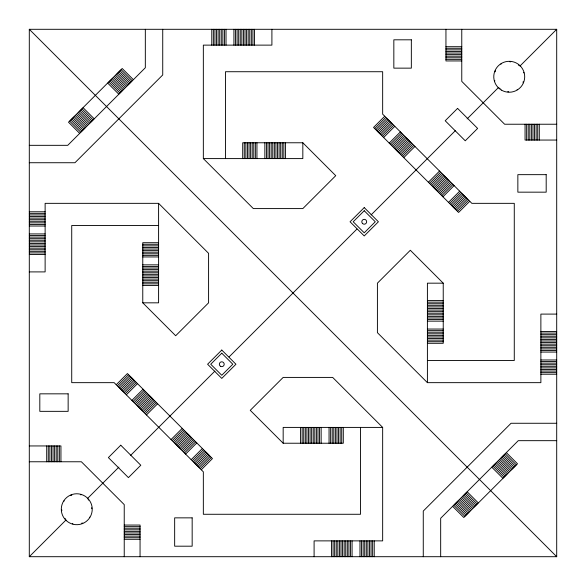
<?xml version="1.0" encoding="UTF-8"?>
<svg xmlns="http://www.w3.org/2000/svg" width="586" height="586" viewBox="0 0 586 586"><rect width="100%" height="100%" fill="white"/><g stroke="black" fill="none" stroke-linecap="round" stroke-linejoin="round"><path stroke-width="0.88" d="M63.735 501.374L64.167 500.862M89.797 517.094L89.365 517.606M70.723 495.478L71.214 495.009L71.792 495.36M82.809 522.99L82.318 523.459L81.74 523.108M500.862 64.167L501.374 63.735M517.606 89.365L517.094 89.797M65.009 518.361L65.405 519.233M88.523 500.107L88.127 499.235M509.769 61.764L510.728 61.816M508.699 91.768L507.74 91.716M116.233 384.738L127.418 373.553L212.447 458.582L201.262 469.767M384.738 116.233L373.553 127.418L458.582 212.447L469.767 201.262M117.354 385.859L128.539 374.674M374.674 128.539L385.859 117.354M118.467 386.98L129.66 375.787M375.787 129.66L386.98 118.467M119.588 388.093L130.773 376.908M376.908 130.773L388.093 119.588M120.709 389.214L131.894 378.029M378.029 131.894L389.214 120.709M121.829 390.335L133.015 379.149M379.149 133.015L390.335 121.829M122.943 391.455L134.135 380.263M380.263 134.135L391.455 122.943M124.064 392.569L135.249 381.383M381.383 135.249L392.569 124.064M125.184 393.689L136.37 382.504M382.504 136.37L393.689 125.184M126.298 394.81L137.49 383.625M383.625 137.49L394.81 126.298M131.894 400.406L143.087 389.214M389.214 143.087L400.406 131.894M133.015 401.52L144.2 390.335M390.335 144.2L401.52 133.015M134.135 402.641L145.321 391.455M391.455 145.321L402.641 134.135M135.249 403.761L146.441 392.569M392.569 146.441L403.761 135.249M136.37 404.882L147.555 393.689M393.689 147.555L404.882 136.37M137.49 405.995L148.676 394.81M394.81 148.676L405.995 137.49M138.611 407.116L149.796 395.931M395.931 149.796L407.116 138.611M139.724 408.237L150.917 397.044M397.044 150.917L408.237 139.724M140.845 409.35L152.03 398.165M398.165 152.03L409.35 140.845M141.966 410.471L153.151 399.286M399.286 153.151L410.471 141.966M143.087 411.592L154.272 400.406M400.406 154.272L411.592 143.087M144.2 412.712L155.393 401.52M401.52 155.393L412.712 144.2M145.321 413.826L156.506 402.641M402.641 156.506L413.826 145.321M146.441 414.947L157.627 403.761M403.761 157.627L414.947 146.441M29.3 556.7L556.7 556.7L556.7 29.3L29.3 29.3L29.3 556.7L66.057 519.943M87.329 498.671L118.885 467.115M130.458 455.542L214.901 371.099M229.097 356.903L356.903 229.097M371.099 214.901L455.542 130.458M467.115 118.885L498.671 87.329M519.943 66.057L556.7 29.3M171.053 439.559L182.239 428.373M428.373 182.239L439.559 171.053M172.174 440.679L183.359 429.494M429.494 183.359L440.679 172.174M173.288 441.8L184.48 430.607M430.607 184.48L441.8 173.288M174.408 442.913L185.594 431.728M431.728 185.594L442.913 174.408M175.529 444.034L186.714 432.849M432.849 186.714L444.034 175.529M176.65 445.155L187.835 433.97M433.97 187.835L445.155 176.65M177.763 446.276L188.956 435.083M435.083 188.956L446.276 177.763M178.884 447.389L190.069 436.204M436.204 190.069L447.389 178.884M180.005 448.51L191.19 437.324M437.324 191.19L448.51 180.005M181.118 449.63L192.311 438.445M438.445 192.311L449.63 181.118M182.239 450.751L193.431 439.559M439.559 193.431L450.751 182.239M183.359 451.865L194.545 440.679M440.679 194.545L451.865 183.359M184.48 452.985L195.665 441.8M441.8 195.665L452.985 184.48M185.594 454.106L196.786 442.913M442.913 196.786L454.106 185.594M191.19 459.702L202.375 448.51M448.51 202.375L459.702 191.19M192.311 460.816L203.496 449.63M449.63 203.496L460.816 192.311M193.431 461.936L204.617 450.751M450.751 204.617L461.936 193.431M194.545 463.057L205.737 451.865M451.865 205.737L463.057 194.545M195.665 464.171L206.851 452.985M452.985 206.851L464.171 195.665M196.786 465.291L207.971 454.106M454.106 207.971L465.291 196.786M197.907 466.412L209.092 455.227M455.227 209.092L466.412 197.907M199.02 467.533L210.213 456.34M456.34 210.213L467.533 199.02M200.141 468.646L211.326 457.461M457.461 211.326L468.646 200.141M61.764 509.769L61.816 510.728M91.768 508.699L91.716 507.74M518.361 65.009L519.233 65.405M500.107 88.523L499.235 88.127M495.478 70.723L495.009 71.214L495.36 71.792M522.99 82.809L523.459 82.318L523.108 81.74M445.946 46.704L461.768 46.704M445.946 48.286L461.768 48.286M445.946 49.869L461.768 49.869M445.946 51.451L461.768 51.451M445.946 53.033L461.768 53.033M445.946 54.615L461.768 54.615M445.946 56.197L461.768 56.197M445.946 57.78L461.768 57.78M445.946 59.362L461.768 59.362M461.768 60.944L445.946 60.944L445.946 29.3M556.7 124.232L504.619 124.232L461.768 81.381L461.768 29.3M556.7 140.054L525.056 140.054L525.056 124.232M271.904 29.3L271.904 45.122L203.342 45.122L203.342 158.594L253.335 208.587L302.83 208.587L335.741 175.675L302.83 142.772L242.707 142.772L242.707 158.594M29.3 145.328L67.742 145.328L145.328 67.742L145.328 29.3M203.342 158.594L302.83 158.594L302.83 142.772M29.3 162.732L74.949 162.732L162.732 74.949L162.732 29.3M158.594 242.707L142.772 242.707L142.772 302.83L175.675 335.741L208.587 302.83L208.587 253.335L158.594 203.342L45.122 203.342L45.122 271.904L29.3 271.904M29.3 211.78L45.122 211.78M29.3 213.363L45.122 213.363M29.3 214.945L45.122 214.945M29.3 216.527L45.122 216.527M29.3 218.109L45.122 218.109M29.3 219.691L45.122 219.691M29.3 221.274L45.122 221.274M29.3 222.856L45.122 222.856M29.3 224.438L45.122 224.438M158.594 225.493L71.726 225.493L71.726 382.658L114.153 382.658L203.342 471.847L203.342 514.274L360.507 514.274L360.507 427.406M29.3 226.02L45.122 226.02M29.3 233.931L45.122 233.931M29.3 235.513L45.122 235.513M29.3 237.096L45.122 237.096M29.3 238.678L45.122 238.678M29.3 240.26L45.122 240.26M29.3 241.842L45.122 241.842M29.3 243.424L45.122 243.424M142.772 244.289L158.594 244.289M29.3 245.007L45.122 245.007M142.772 245.871L158.594 245.871M29.3 246.589L45.122 246.589M142.772 247.453L158.594 247.453M29.3 248.171L45.122 248.171M142.772 249.035L158.594 249.035M29.3 249.753L45.122 249.753M142.772 250.618L158.594 250.618M29.3 251.335L45.122 251.335M142.772 252.2L158.594 252.2M29.3 252.918L45.122 252.918M142.772 253.782L158.594 253.782M29.3 254.5L45.122 254.5M142.772 255.364L158.594 255.364M142.772 256.946L158.594 256.946M142.772 264.857L158.594 264.857M142.772 266.44L158.594 266.44M142.772 268.022L158.594 268.022M142.772 269.604L158.594 269.604M142.772 271.186L158.594 271.186M142.772 272.768L158.594 272.768M142.772 274.351L158.594 274.351M142.772 275.933L158.594 275.933M142.772 277.515L158.594 277.515M142.772 279.097L158.594 279.097M142.772 280.679L158.594 280.679M142.772 282.262L158.594 282.262M427.406 343.293L443.228 343.293L443.228 283.17L427.406 283.17L427.406 382.658L540.878 382.658L540.878 314.096L556.7 314.096M142.772 283.844L158.594 283.844M142.772 285.426L158.594 285.426M427.406 300.574L443.228 300.574M427.406 302.156L443.228 302.156M142.772 302.83L158.594 302.83L158.594 203.342M427.406 303.738L443.228 303.738M427.406 305.321L443.228 305.321M427.406 306.903L443.228 306.903M427.406 308.485L443.228 308.485M427.406 310.067L443.228 310.067M427.406 311.649L443.228 311.649M427.406 313.232L443.228 313.232M427.406 314.814L443.228 314.814M427.406 316.396L443.228 316.396M427.406 317.978L443.228 317.978M427.406 319.56L443.228 319.56M427.406 321.143L443.228 321.143M427.406 329.054L443.228 329.054M427.406 330.636L443.228 330.636M540.878 331.5L556.7 331.5M427.406 332.218L443.228 332.218M540.878 333.082L556.7 333.082M427.406 333.8L443.228 333.8M540.878 334.665L556.7 334.665M427.406 335.382L443.228 335.382M540.878 336.247L556.7 336.247M427.406 336.965L443.228 336.965M540.878 337.829L556.7 337.829M427.406 338.547L443.228 338.547M540.878 339.411L556.7 339.411M427.406 340.129L443.228 340.129M540.878 340.993L556.7 340.993M427.406 341.711L443.228 341.711M540.878 342.576L556.7 342.576M540.878 344.158L556.7 344.158M540.878 345.74L556.7 345.74M540.878 347.322L556.7 347.322M540.878 348.904L556.7 348.904M540.878 350.487L556.7 350.487M540.878 352.069L556.7 352.069M540.878 359.98L556.7 359.98M427.406 360.507L514.274 360.507L514.274 203.342L471.847 203.342L382.658 114.153L382.658 71.726L225.493 71.726L225.493 158.594M540.878 361.562L556.7 361.562M540.878 363.144L556.7 363.144M540.878 364.726L556.7 364.726M540.878 366.309L556.7 366.309M540.878 367.891L556.7 367.891M540.878 369.473L556.7 369.473M540.878 371.055L556.7 371.055M540.878 372.637L556.7 372.637M540.878 374.22L556.7 374.22M556.7 423.268L511.051 423.268L423.268 511.051L423.268 556.7M314.096 556.7L314.096 540.878L382.658 540.878L382.658 427.406L283.17 427.406L283.17 443.228L343.293 443.228L343.293 427.406M556.7 440.672L518.258 440.672L440.672 518.258L440.672 556.7M29.3 445.946L60.944 445.946L60.944 461.768M29.3 461.768L81.381 461.768L124.232 504.619L124.232 556.7M124.232 525.056L140.054 525.056L140.054 556.7M124.232 526.638L140.054 526.638M124.232 528.22L140.054 528.22M124.232 529.803L140.054 529.803M124.232 531.385L140.054 531.385M124.232 532.967L140.054 532.967M124.232 534.549L140.054 534.549M124.232 536.131L140.054 536.131M124.232 537.714L140.054 537.714M124.232 539.296L140.054 539.296M523.525 72.62L524.001 72.898M494.943 80.912L494.467 80.634M80.634 494.467L80.912 494.943M72.898 524.001L72.62 523.525M443.228 283.17L410.325 250.259L377.413 283.17L377.413 332.665L427.406 382.658M133.388 79.689L122.196 68.496L68.496 122.196L79.689 133.388M506.311 452.612L517.504 463.804L463.804 517.504L452.612 506.311M121.082 69.617L132.268 80.802M505.198 453.732L516.383 464.918M119.962 70.738L131.147 81.923M504.077 454.853L515.262 466.038M118.841 71.851L130.033 83.044M502.956 455.967L514.149 467.159M117.727 72.972L128.913 84.157M501.843 457.087L513.028 468.273M116.607 74.092L127.792 85.278M500.722 458.208L511.908 469.393M115.486 75.213L126.671 86.398M499.602 459.329L510.787 470.514M114.365 76.327L125.558 87.519M498.481 460.442L509.673 471.635M113.252 77.447L124.437 88.633M497.368 461.563L508.553 472.748M112.131 78.568L123.316 89.753M496.247 462.684L507.432 473.869M111.01 79.689L122.196 90.874M495.126 463.804L506.311 474.99M109.89 80.802L121.082 91.995M494.005 464.918L505.198 476.11M108.776 81.923L119.962 93.108M492.892 466.038L504.077 477.224M107.656 83.044L118.841 94.229M491.771 467.159L502.956 478.344M29.3 29.3L556.7 556.7M83.044 107.656L94.229 118.841M467.159 491.771L478.344 502.956M81.923 108.776L93.108 119.962M466.038 492.892L477.224 504.077M80.802 109.89L91.995 121.082M464.918 494.005L476.11 505.198M79.689 111.01L90.874 122.196M463.804 495.126L474.99 506.311M78.568 112.131L89.753 123.316M462.684 496.247L473.869 507.432M77.447 113.252L88.633 124.437M461.563 497.368L472.748 508.553M76.327 114.365L87.519 125.558M460.442 498.481L471.635 509.673M75.213 115.486L86.398 126.671M459.329 499.602L470.514 510.787M74.092 116.607L85.278 127.792M458.208 500.722L469.393 511.908M72.972 117.727L84.157 128.913M382.658 427.406L332.665 377.413L283.17 377.413L250.259 410.325L283.17 443.228M457.087 501.843L468.273 513.028M71.851 118.841L83.044 130.033M455.967 502.956L467.159 514.149M70.738 119.962L81.923 131.147M454.853 504.077L466.038 515.262M69.617 121.082L80.802 132.268M453.732 505.198L464.918 516.383M539.296 124.232L539.296 140.054M537.714 124.232L537.714 140.054M536.131 124.232L536.131 140.054M534.549 124.232L534.549 140.054M532.967 124.232L532.967 140.054M531.385 124.232L531.385 140.054M529.803 124.232L529.803 140.054M528.22 124.232L528.22 140.054M526.638 124.232L526.638 140.054M374.22 540.878L374.22 556.7M372.637 540.878L372.637 556.7M371.055 540.878L371.055 556.7M369.473 540.878L369.473 556.7M367.891 540.878L367.891 556.7M366.309 540.878L366.309 556.7M364.726 540.878L364.726 556.7M363.144 540.878L363.144 556.7M361.562 540.878L361.562 556.7M359.98 540.878L359.98 556.7M352.069 540.878L352.069 556.7M350.487 540.878L350.487 556.7M348.904 540.878L348.904 556.7M347.322 540.878L347.322 556.7M345.74 540.878L345.74 556.7M344.158 540.878L344.158 556.7M342.576 540.878L342.576 556.7M341.711 427.406L341.711 443.228M340.993 540.878L340.993 556.7M340.129 427.406L340.129 443.228M339.411 540.878L339.411 556.7M338.547 427.406L338.547 443.228M337.829 540.878L337.829 556.7M336.965 427.406L336.965 443.228M336.247 540.878L336.247 556.7M335.382 427.406L335.382 443.228M334.665 540.878L334.665 556.7M333.8 427.406L333.8 443.228M333.082 540.878L333.082 556.7M332.218 427.406L332.218 443.228M331.5 540.878L331.5 556.7M330.636 427.406L330.636 443.228M329.054 427.406L329.054 443.228M321.143 427.406L321.143 443.228M319.56 427.406L319.56 443.228M317.978 427.406L317.978 443.228M316.396 427.406L316.396 443.228M314.814 427.406L314.814 443.228M313.232 427.406L313.232 443.228M311.649 427.406L311.649 443.228M310.067 427.406L310.067 443.228M308.485 427.406L308.485 443.228M306.903 427.406L306.903 443.228M305.321 427.406L305.321 443.228M303.738 427.406L303.738 443.228M302.156 427.406L302.156 443.228M300.574 427.406L300.574 443.228M285.426 142.772L285.426 158.594M283.844 142.772L283.844 158.594M282.262 142.772L282.262 158.594M280.679 142.772L280.679 158.594M279.097 142.772L279.097 158.594M277.515 142.772L277.515 158.594M275.933 142.772L275.933 158.594M274.351 142.772L274.351 158.594M272.768 142.772L272.768 158.594M271.186 142.772L271.186 158.594M269.604 142.772L269.604 158.594M268.022 142.772L268.022 158.594M266.44 142.772L266.44 158.594M264.857 142.772L264.857 158.594M256.946 142.772L256.946 158.594M255.364 142.772L255.364 158.594M254.5 29.3L254.5 45.122M253.782 142.772L253.782 158.594M252.918 29.3L252.918 45.122M252.2 142.772L252.2 158.594M251.335 29.3L251.335 45.122M250.618 142.772L250.618 158.594M249.753 29.3L249.753 45.122M249.035 142.772L249.035 158.594M248.171 29.3L248.171 45.122M247.453 142.772L247.453 158.594M246.589 29.3L246.589 45.122M245.871 142.772L245.871 158.594M245.007 29.3L245.007 45.122M244.289 142.772L244.289 158.594M243.424 29.3L243.424 45.122M241.842 29.3L241.842 45.122M240.26 29.3L240.26 45.122M238.678 29.3L238.678 45.122M237.096 29.3L237.096 45.122M235.513 29.3L235.513 45.122M233.931 29.3L233.931 45.122M226.02 29.3L226.02 45.122M224.438 29.3L224.438 45.122M222.856 29.3L222.856 45.122M221.274 29.3L221.274 45.122M219.691 29.3L219.691 45.122M218.109 29.3L218.109 45.122M216.527 29.3L216.527 45.122M214.945 29.3L214.945 45.122M213.363 29.3L213.363 45.122M211.78 29.3L211.78 45.122M59.362 445.946L59.362 461.768M57.78 445.946L57.78 461.768M56.197 445.946L56.197 461.768M54.615 445.946L54.615 461.768M53.033 445.946L53.033 461.768M51.451 445.946L51.451 461.768M49.869 445.946L49.869 461.768M48.286 445.946L48.286 461.768M46.704 445.946L46.704 461.768M120.76 445.206L108.381 457.585L128.415 477.619L140.794 465.24L120.76 445.206M457.585 108.381L445.206 120.76L465.24 140.794L477.619 128.415L457.585 108.381M221.772 350.054L207.598 364.228L221.772 378.402L235.946 364.228L221.772 350.054M364.228 207.598L350.054 221.772L364.228 235.946L378.402 221.772L364.228 207.598M221.772 353.19L210.733 364.228L221.772 375.267L232.81 364.228L221.772 353.19M364.228 210.733L353.19 221.772L364.228 232.81L375.267 221.772L364.228 210.733M411.343 39.811L393.836 39.811L393.836 68.144L411.343 68.144L411.343 39.811M546.189 174.657L517.856 174.657L517.856 192.164L546.189 192.164L546.189 174.657M68.144 393.836L39.811 393.836L39.811 411.343L68.144 411.343L68.144 393.836M192.164 517.856L174.657 517.856L174.657 546.189L192.164 546.189L192.164 517.856M65.998 520.331A15.463 15.463 0 0 0 91.76 513.014A15.463 15.463 0 0 0 72.539 494.357A15.463 15.463 0 0 0 65.998 520.331M220.431 366.25A2.425 2.425 0 0 0 224.189 364.382A2.425 2.425 0 0 0 220.688 362.06A2.425 2.425 0 0 0 220.431 366.25M501.301 90.039A15.463 15.463 0 0 0 524.697 76.993A15.463 15.463 0 0 0 501.704 63.259A15.463 15.463 0 0 0 501.301 90.039M362.624 223.588A2.425 2.425 0 0 0 366.609 222.255A2.425 2.425 0 0 0 363.459 219.472A2.425 2.425 0 0 0 362.624 223.588"/></g></svg>
